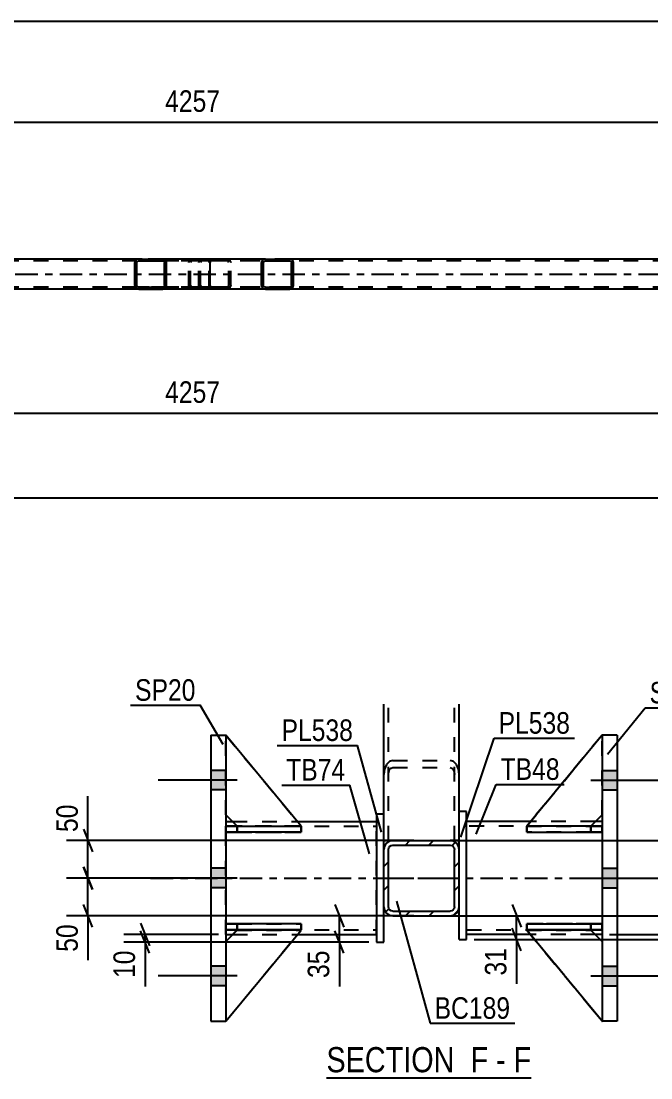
# Model space of a CAD drawing. Header units: millimetres. Extents: x 0 to 841, y 0 to 594.
# Drawn here: x 250.8 to 334.5, y 146.3 to 286.7 of the extents above; entities that cross this region are included whole.
import ezdxf

# ---------------------------------------------------------------- set-up
doc = ezdxf.new("R2010")
doc.units = ezdxf.units.MM
doc.linetypes.add('DXK_LINE_DOT2', pattern=[3.9198, 1.9599, -1.9599])
doc.linetypes.add('DXK_LINE_DOT3', pattern=[5.9187, 2.979, -0.9799, 0.9799, -0.9799])
doc.styles.add('Arial Narrow', font='ARIALN.TTF', dxfattribs={"height": 0.2})

# ---------------------------------------------------------------- blocks, each defined once
blk = doc.blocks.new('Unknown-318894806-15 - 6559')
at = {"color": 6, "linetype": 'Continuous'}
blk.add_line((291.36, 146.29), (318.57, 146.29), dxfattribs=at)
at = {"color": 0, "linetype": 'Continuous'}
for points in [[(309.46, 147.04), (309.46, 150.54), (291.36, 150.54), (291.36, 147.04)], [(312.86, 147.04), (312.86, 150.54), (310.51, 150.54), (310.51, 147.04)], [(315.18, 147.04), (315.18, 150.54), (313.91, 150.54), (313.91, 147.04)], [(318.57, 147.04), (318.57, 150.54), (316.23, 150.54), (316.23, 147.04)]]:
    blk.add_wipeout(points, dxfattribs=at)
at = {"color": 7, "linetype": 'Continuous', "style": 'Arial Narrow'}
for s, p in [('SECTION ', (291.36, 147.04)), ('F', (310.51, 147.04)), ('F', (316.23, 147.04)), ('-', (313.91, 147.04))]:
    blk.add_text(s, height=3.34, dxfattribs=at).set_placement(p)
blk = doc.blocks.new('Part-318894806-2924 - 2738')
at = {"linetype": 'Continuous'}
h = blk.add_hatch(dxfattribs=at)
h.set_pattern_fill('', scale=0.7, style=0, pattern_type=0)
h.set_pattern_definition([(45, (270.061, 254.7881), (-1.57154, 1.57154), [])])
h.paths.add_polyline_path([(270.1, 254.6), (270.06, 254.79), (269.95, 254.94), (269.79, 255.05), (269.6, 255.08), (266.41, 255.08), (266.22, 255.05), (266.06, 254.94), (265.95, 254.79), (265.91, 254.6), (265.91, 251.56), (265.95, 251.38), (266.06, 251.23), (266.22, 251.12), (266.41, 251.08), (269.6, 251.08), (269.79, 251.12), (269.95, 251.23), (270.06, 251.38), (270.1, 251.56)])
h.paths.add_polyline_path([(269.83, 251.47), (269.77, 251.39), (269.69, 251.34), (269.6, 251.32), (266.41, 251.32), (266.32, 251.34), (266.23, 251.39), (266.18, 251.47), (266.16, 251.56), (266.16, 254.6), (266.18, 254.7), (266.23, 254.77), (266.32, 254.83), (266.41, 254.84), (269.6, 254.84), (269.69, 254.83), (269.77, 254.77), (269.83, 254.7), (269.85, 254.6), (269.85, 251.56)])
at = {"color": 2, "linetype": 'Continuous'}
for p, q in [((265.95, 254.79), (265.91, 254.6)), ((265.91, 251.56), (265.91, 254.6)), ((266.16, 254.6), (266.18, 254.7)), ((266.16, 251.56), (266.16, 254.6)), ((266.18, 254.7), (266.23, 254.77)), ((266.41, 255.08), (266.22, 255.05)), ((266.23, 254.77), (266.32, 254.83)), ((266.32, 254.83), (266.41, 254.84)), ((266.41, 255.08), (269.6, 255.08)), ((266.41, 254.84), (269.6, 254.84)), ((275.65, 255.08), (269.6, 255.08)), ((269.79, 255.05), (269.6, 255.08)), ((269.6, 254.84), (269.69, 254.83)), ((269.69, 254.83), (269.77, 254.77)), ((269.77, 254.77), (269.83, 254.7)), ((269.83, 254.7), (269.85, 254.6)), ((269.85, 251.56), (269.85, 254.6)), ((270.1, 254.6), (270.06, 254.79)), ((270.1, 251.56), (270.1, 254.6)), ((275.65, 255.08), (275.76, 255.05)), ((275.76, 255.05), (275.84, 254.94)), ((275.84, 254.94), (275.9, 254.79)), ((275.9, 254.79), (275.92, 254.6)), ((275.92, 251.56), (275.92, 254.6)), ((265.91, 251.56), (265.95, 251.38)), ((266.18, 251.47), (266.16, 251.56)), ((266.23, 251.39), (266.18, 251.47)), ((266.32, 251.34), (266.23, 251.39)), ((266.41, 251.32), (266.32, 251.34)), ((266.41, 251.32), (269.6, 251.32)), ((269.69, 251.34), (269.6, 251.32)), ((269.77, 251.39), (269.69, 251.34)), ((269.83, 251.47), (269.77, 251.39)), ((269.85, 251.56), (269.83, 251.47)), ((270.06, 251.38), (270.1, 251.56)), ((275.9, 251.38), (275.84, 251.23)), ((275.92, 251.56), (275.9, 251.38)), ((266.22, 251.12), (266.41, 251.08)), ((266.41, 251.08), (269.6, 251.08)), ((269.6, 251.08), (269.79, 251.12)), ((275.65, 251.08), (269.6, 251.08)), ((275.76, 251.12), (275.65, 251.08)), ((275.84, 251.23), (275.76, 251.12))]:
    blk.add_line(p, q, dxfattribs=at)
at = {"color": 7, "linetype": 'DXK_LINE_DOT2'}
for p, q in [((269.6, 255.08), (266.41, 255.08)), ((275.65, 254.84), (266.41, 254.84)), ((273.06, 254.6), (273.1, 254.79)), ((273.06, 251.56), (273.06, 254.6)), ((273.33, 254.7), (273.31, 254.6)), ((273.31, 251.56), (273.31, 254.6)), ((273.38, 254.77), (273.33, 254.7)), ((273.37, 255.05), (273.56, 255.08)), ((273.47, 254.83), (273.38, 254.77)), ((273.56, 254.84), (273.47, 254.83)), ((274.38, 254.84), (274.38, 255.08)), ((275.71, 254.83), (275.65, 254.84)), ((275.75, 254.77), (275.71, 254.83)), ((275.78, 254.7), (275.75, 254.77)), ((275.79, 254.6), (275.78, 254.7)), ((275.79, 251.56), (275.79, 254.6)), ((275.65, 251.32), (266.41, 251.32)), ((273.1, 251.38), (273.06, 251.56)), ((273.31, 251.56), (273.33, 251.47)), ((273.33, 251.47), (273.38, 251.39)), ((273.38, 251.39), (273.41, 251.38)), ((273.41, 251.38), (273.47, 251.34)), ((273.47, 251.34), (273.56, 251.32)), ((274.38, 251.08), (274.38, 251.32)), ((275.65, 251.32), (275.71, 251.34)), ((275.71, 251.34), (275.75, 251.39)), ((275.75, 251.39), (275.78, 251.47)), ((275.78, 251.47), (275.79, 251.56)), ((269.6, 251.08), (266.41, 251.08)), ((273.56, 251.08), (273.37, 251.12))]:
    blk.add_line(p, q, dxfattribs=at)
at = {"color": 2, "linetype": 'Continuous'}
for centre, start, end in [((266.4, 254.59), 111.1941, 156.1506), ((269.61, 254.59), 23.8494, 68.8059), ((266.4, 251.58), 203.8494, 248.8059), ((269.61, 251.58), 291.1941, 336.1506)]:
    blk.add_arc(centre, 0.492, start, end, dxfattribs=at)
at = {"color": 7, "linetype": 'DXK_LINE_DOT2'}
for centre, start, end in [((273.55, 254.59), 111.194, 156.1505), ((273.55, 251.58), 203.8495, 248.806)]:
    blk.add_arc(centre, 0.492, start, end, dxfattribs=at)
blk = doc.blocks.new('Part-318894806-2923 - 2738')
at = {"linetype": 'Continuous'}
h = blk.add_hatch(dxfattribs=at)
h.set_pattern_fill('', scale=0.7, style=0, pattern_type=0)
h.set_pattern_definition([(45, (286.9442, 254.7881), (-1.57154, 1.57154), [])])
h.paths.add_polyline_path([(286.98, 254.6), (286.94, 254.79), (286.83, 254.94), (286.67, 255.05), (286.47, 255.08), (283.24, 255.08), (283.04, 255.05), (282.88, 254.94), (282.77, 254.79), (282.73, 254.6), (282.73, 251.56), (282.77, 251.38), (282.88, 251.23), (283.04, 251.12), (283.24, 251.08), (286.47, 251.08), (286.67, 251.12), (286.83, 251.23), (286.94, 251.38), (286.98, 251.56)])
h.paths.add_polyline_path([(286.71, 251.47), (286.65, 251.39), (286.57, 251.34), (286.47, 251.32), (283.24, 251.32), (283.14, 251.34), (283.06, 251.39), (283, 251.47), (282.98, 251.56), (282.98, 254.6), (283, 254.7), (283.06, 254.77), (283.14, 254.83), (283.24, 254.84), (286.47, 254.84), (286.57, 254.83), (286.65, 254.77), (286.71, 254.7), (286.73, 254.6), (286.73, 251.56)])
at = {"color": 7, "linetype": 'DXK_LINE_DOT2'}
for p, q in [((274.38, 254.6), (274.42, 254.79)), ((274.38, 251.56), (274.38, 254.6)), ((274.65, 254.7), (274.63, 254.6)), ((274.63, 251.56), (274.63, 254.6)), ((274.71, 254.77), (274.65, 254.7)), ((274.69, 255.05), (274.89, 255.08)), ((274.79, 254.83), (274.71, 254.77)), ((274.89, 254.84), (274.79, 254.83)), ((275.65, 255.08), (274.89, 255.08)), ((286.47, 254.84), (274.89, 254.84)), ((278.12, 255.08), (278.32, 255.05)), ((278.22, 254.83), (278.12, 254.84)), ((278.3, 254.77), (278.22, 254.83)), ((278.36, 254.7), (278.3, 254.77)), ((278.38, 254.6), (278.36, 254.7)), ((278.38, 251.56), (278.38, 254.6)), ((278.6, 254.79), (278.63, 254.6)), ((278.63, 251.56), (278.63, 254.6)), ((286.47, 255.08), (283.24, 255.08)), ((274.42, 251.38), (274.38, 251.56)), ((274.63, 251.56), (274.65, 251.47)), ((274.65, 251.47), (274.71, 251.39)), ((274.71, 251.39), (274.79, 251.34)), ((274.79, 251.34), (274.89, 251.32)), ((286.47, 251.32), (274.89, 251.32)), ((278.12, 251.32), (278.22, 251.34)), ((278.22, 251.34), (278.3, 251.39)), ((278.3, 251.39), (278.36, 251.47)), ((278.36, 251.47), (278.38, 251.56)), ((278.63, 251.56), (278.6, 251.38)), ((274.89, 251.08), (274.69, 251.12)), ((275.65, 251.08), (274.89, 251.08)), ((278.32, 251.12), (278.12, 251.08)), ((283.24, 251.08), (286.47, 251.08))]:
    blk.add_line(p, q, dxfattribs=at)
at = {"color": 2, "linetype": 'Continuous'}
for p, q in [((283.24, 255.08), (275.65, 255.08)), ((282.77, 254.79), (282.73, 254.6)), ((282.73, 251.56), (282.73, 254.6)), ((282.98, 254.6), (283, 254.7)), ((282.98, 251.56), (282.98, 254.6)), ((283, 254.7), (283.06, 254.77)), ((283.24, 255.08), (283.04, 255.05)), ((283.06, 254.77), (283.14, 254.83)), ((283.14, 254.83), (283.24, 254.84)), ((283.24, 255.08), (286.47, 255.08)), ((283.24, 254.84), (286.47, 254.84)), ((286.67, 255.05), (286.47, 255.08)), ((286.47, 254.84), (286.57, 254.83)), ((286.57, 254.83), (286.65, 254.77)), ((286.65, 254.77), (286.71, 254.7)), ((286.71, 254.7), (286.73, 254.6)), ((286.73, 251.56), (286.73, 254.6)), ((286.98, 254.6), (286.94, 254.79)), ((286.98, 251.56), (286.98, 254.6)), ((282.73, 251.56), (282.77, 251.38)), ((283, 251.47), (282.98, 251.56)), ((283.06, 251.39), (283, 251.47)), ((283.14, 251.34), (283.06, 251.39)), ((283.24, 251.32), (283.14, 251.34)), ((283.24, 251.32), (286.47, 251.32)), ((286.57, 251.34), (286.47, 251.32)), ((286.65, 251.39), (286.57, 251.34)), ((286.71, 251.47), (286.65, 251.39)), ((286.73, 251.56), (286.71, 251.47)), ((286.94, 251.38), (286.98, 251.56)), ((283.24, 251.08), (275.65, 251.08)), ((283.04, 251.12), (283.24, 251.08)), ((283.24, 251.08), (286.47, 251.08)), ((286.47, 251.08), (286.67, 251.12))]:
    blk.add_line(p, q, dxfattribs=at)
at = {"color": 7, "linetype": 'DXK_LINE_DOT2'}
for centre, start, end in [((274.87, 254.58), 110.7583, 155.68), ((278.14, 254.58), 24.32, 69.2417), ((274.87, 251.59), 204.32, 249.2417), ((278.14, 251.59), 290.7583, 335.68)]:
    blk.add_arc(centre, 0.496, start, end, dxfattribs=at)
at = {"color": 2, "linetype": 'Continuous'}
for centre, start, end in [((283.22, 254.58), 110.7583, 155.68), ((286.49, 254.58), 24.32, 69.2417), ((283.22, 251.59), 204.32, 249.2417), ((286.49, 251.59), 290.7583, 335.68)]:
    blk.add_arc(centre, 0.496, start, end, dxfattribs=at)
blk = doc.blocks.new('Part-318894806-2862 - 2738')
at = {"color": 7, "linetype": 'DXK_LINE_DOT2'}
for p, q in [((673.82, 254.84), (96.11, 254.84)), ((286.47, 255.08), (266.41, 255.08)), ((673.82, 251.32), (96.11, 251.32)), ((286.47, 251.08), (266.41, 251.08))]:
    blk.add_line(p, q, dxfattribs=at)
at = {"color": 2, "linetype": 'Continuous'}
for p, q in [((266.41, 255.08), (201.34, 255.08)), ((351.55, 255.08), (286.47, 255.08)), ((266.41, 251.08), (201.34, 251.08)), ((351.55, 251.08), (286.47, 251.08))]:
    blk.add_line(p, q, dxfattribs=at)
at = {"color": 7, "linetype": 'DXK_LINE_DOT3'}
blk.add_line((96.11, 253.08), (673.57, 253.08), dxfattribs=at)
blk = doc.blocks.new('Part-318894806-6729 - 6559')
at = {"color": 2, "linetype": 'Continuous'}
for p, q in [((277.99, 178.94), (277.99, 179.74)), ((277.99, 179.74), (286.74, 179.74)), ((287.99, 179.74), (287.98, 179.74)), ((287.99, 178.94), (287.99, 179.74)), ((287.99, 178.94), (277.99, 178.94)), ((277.99, 178.94), (277.99, 178.94))]:
    blk.add_line(p, q, dxfattribs=at)
at = {"color": 7, "linetype": 'DXK_LINE_DOT2'}
for p, q in [((279.49, 179.74), (277.99, 179.74)), ((279.49, 178.94), (279.49, 179.74)), ((279.49, 179.74), (287.98, 179.74)), ((277.99, 178.94), (279.49, 178.94)), ((279.49, 178.94), (287.99, 178.94))]:
    blk.add_line(p, q, dxfattribs=at)
blk = doc.blocks.new('Part-318894806-6736 - 6559')
at = {"color": 7, "linetype": 'DXK_LINE_DOT2'}
for p, q in [((279.49, 165.93), (277.99, 164.43)), ((277.99, 153.84), (287.99, 165.93)), ((277.99, 164.43), (279.49, 165.93)), ((277.99, 153.84), (287.99, 165.93)), ((287.99, 165.93), (279.49, 165.93)), ((279.49, 165.93), (279.49, 165.93)), ((279.49, 165.93), (287.99, 165.93)), ((287.99, 165.93), (287.99, 165.93)), ((277.99, 164.43), (277.99, 153.84))]:
    blk.add_line(p, q, dxfattribs=at)
blk = doc.blocks.new('Part-318894806-6580 - 6559')
at = {"linetype": 'Continuous'}
h = blk.add_hatch(dxfattribs=at)
h.set_pattern_fill('', scale=0.7, style=0, pattern_type=0)
h.set_pattern_definition([(45, (308.2483, 167.9188), (-1.57154, 1.57154), [])])
h.paths.add_polyline_path([(307.79, 167.83), (308.25, 167.92), (308.64, 168.18), (308.9, 168.57), (308.99, 169.03), (308.99, 176.63), (308.9, 177.09), (308.64, 177.48), (308.25, 177.74), (307.79, 177.83), (300.19, 177.83), (299.73, 177.74), (299.34, 177.48), (299.08, 177.09), (298.99, 176.63), (298.99, 169.03), (299.08, 168.57), (299.34, 168.18), (299.73, 167.92), (300.19, 167.83)])
h.paths.add_polyline_path([(300.19, 168.43), (299.96, 168.47), (299.76, 168.6), (299.63, 168.8), (299.59, 169.03), (299.59, 176.63), (299.63, 176.86), (299.76, 177.05), (299.96, 177.18), (300.19, 177.23), (307.79, 177.23), (308.02, 177.18), (308.21, 177.05), (308.34, 176.86), (308.39, 176.63), (308.39, 169.03), (308.34, 168.8), (308.21, 168.6), (308.02, 168.47), (307.79, 168.43)])
at = {"color": 2, "linetype": 'Continuous'}
for p, q in [((299.08, 177.09), (298.99, 176.63)), ((299.63, 176.86), (299.76, 177.05)), ((300.19, 177.83), (299.73, 177.74)), ((299.76, 177.05), (299.96, 177.18)), ((299.96, 177.18), (300.19, 177.23)), ((300.19, 177.83), (300.19, 177.83)), ((300.19, 177.83), (307.79, 177.83)), ((300.19, 177.23), (300.19, 177.23)), ((300.19, 177.23), (307.79, 177.23)), ((307.79, 177.83), (307.79, 177.83)), ((308.25, 177.74), (307.79, 177.83)), ((307.79, 177.23), (307.79, 177.23)), ((307.79, 177.23), (308.02, 177.18)), ((308.02, 177.18), (308.21, 177.05)), ((308.21, 177.05), (308.34, 176.86)), ((308.99, 176.63), (308.9, 177.09)), ((298.99, 176.63), (298.99, 176.63)), ((298.99, 169.03), (298.99, 176.63)), ((299.59, 176.63), (299.63, 176.86)), ((299.59, 176.63), (299.59, 176.63)), ((299.59, 169.03), (299.59, 176.63)), ((308.34, 176.86), (308.39, 176.63)), ((308.39, 176.63), (308.39, 176.63)), ((308.39, 169.03), (308.39, 176.63)), ((308.99, 176.63), (308.99, 176.63)), ((308.99, 169.03), (308.99, 176.63)), ((298.99, 169.03), (298.99, 169.03)), ((298.99, 169.03), (299.08, 168.57)), ((299.59, 169.03), (299.59, 169.03)), ((299.63, 168.8), (299.59, 169.03)), ((299.76, 168.6), (299.63, 168.8)), ((299.96, 168.47), (299.76, 168.6)), ((300.19, 168.43), (299.96, 168.47)), ((308.02, 168.47), (307.79, 168.43)), ((308.21, 168.6), (308.02, 168.47)), ((308.34, 168.8), (308.21, 168.6)), ((308.39, 169.03), (308.34, 168.8)), ((308.39, 169.03), (308.39, 169.03)), ((308.9, 168.57), (308.99, 169.03)), ((308.99, 169.03), (308.99, 169.03)), ((299.73, 167.92), (300.19, 167.83)), ((300.19, 168.43), (300.19, 168.43)), ((300.19, 168.43), (307.79, 168.43)), ((300.19, 167.83), (300.19, 167.83)), ((300.19, 167.83), (307.79, 167.83)), ((307.79, 168.43), (307.79, 168.43)), ((307.79, 167.83), (308.25, 167.92)), ((307.79, 167.83), (307.79, 167.83))]:
    blk.add_line(p, q, dxfattribs=at)
at = {"color": 7, "linetype": 'DXK_LINE_DOT3'}
blk.add_line((303.99, 172.83), (303.99, 172.83), dxfattribs=at)
at = {"color": 2, "linetype": 'Continuous'}
for centre, start, end in [((300.19, 176.63), 112.5, 157.5), ((307.79, 176.63), 22.5, 67.5), ((300.19, 169.03), 202.5, 247.5), ((307.79, 169.03), 292.5, 337.5)]:
    blk.add_arc(centre, 1.2, start, end, dxfattribs=at)
blk = doc.blocks.new('Part-318894806-6564 - 6559')
at = {"color": 7, "linetype": 'DXK_LINE_DOT2'}
for p, q in [((298.99, 177.83), (298.99, 195.95)), ((299.59, 177.83), (299.59, 195.95)), ((308.39, 177.83), (308.39, 195.95)), ((308.99, 177.83), (308.99, 195.95)), ((299.73, 188.31), (299.34, 187.91)), ((300.19, 188.45), (299.73, 188.31)), ((300.19, 188.45), (307.79, 188.45)), ((308.25, 188.31), (307.79, 188.45)), ((308.64, 187.91), (308.25, 188.31)), ((299.08, 187.31), (298.99, 186.59)), ((299.34, 187.91), (299.08, 187.31)), ((299.59, 186.59), (299.63, 186.95)), ((299.63, 186.95), (299.76, 187.25)), ((299.76, 187.25), (299.96, 187.45)), ((299.96, 187.45), (300.19, 187.52)), ((300.19, 187.52), (307.79, 187.52)), ((307.79, 187.52), (308.02, 187.45)), ((308.02, 187.45), (308.21, 187.25)), ((308.21, 187.25), (308.34, 186.95)), ((308.34, 186.95), (308.39, 186.59)), ((308.9, 187.31), (308.64, 187.91)), ((308.99, 186.59), (308.9, 187.31)), ((298.99, 177.83), (308.99, 177.83))]:
    blk.add_line(p, q, dxfattribs=at)
blk = doc.blocks.new('Part-318894806-6589 - 6559')
at = {"color": 2, "linetype": 'Continuous'}
for p, q in [((318.49, 180.34), (309.99, 180.34)), ((327.99, 180.34), (327.1, 180.34)), ((318.48, 165.34), (309.99, 165.34)), ((327.99, 165.34), (327.08, 165.34))]:
    blk.add_line(p, q, dxfattribs=at)
at = {"color": 7, "linetype": 'DXK_LINE_DOT2'}
for p, q in [((309.99, 165.34), (309.99, 180.34)), ((327.99, 179.74), (309.99, 179.74)), ((327.1, 180.34), (318.49, 180.34)), ((327.99, 180.34), (327.99, 165.34)), ((309.99, 165.94), (327.99, 165.94)), ((327.08, 165.34), (318.48, 165.34))]:
    blk.add_line(p, q, dxfattribs=at)
at = {"color": 7, "linetype": 'DXK_LINE_DOT3'}
blk.add_line((299.99, 172.84), (337.99, 172.84), dxfattribs=at)
blk = doc.blocks.new('Part-318894806-6565 - 6559')
at = {"color": 2, "linetype": 'Continuous'}
for p, q in [((298.99, 181.34), (298.99, 195.95)), ((308.99, 181.67), (308.99, 195.95)), ((298.99, 177.83), (300.19, 177.83)), ((308.25, 177.83), (307.79, 177.83)), ((308.99, 177.83), (308.25, 177.83))]:
    blk.add_line(p, q, dxfattribs=at)
at = {"color": 7, "linetype": 'DXK_LINE_DOT2'}
for p, q in [((299.59, 177.83), (299.59, 195.95)), ((308.39, 177.83), (308.39, 195.95)), ((298.99, 177.83), (298.99, 181.34)), ((308.99, 177.83), (308.99, 181.67)), ((298.99, 177.83), (298.99, 177.83)), ((298.99, 177.83), (308.99, 177.83)), ((299.59, 177.83), (299.63, 177.83)), ((299.63, 177.83), (299.73, 177.83)), ((300.19, 177.83), (307.79, 177.83)), ((308.25, 177.83), (307.79, 177.83)), ((308.99, 177.83), (308.99, 177.83))]:
    blk.add_line(p, q, dxfattribs=at)
blk = doc.blocks.new('Part-318894806-6594 - 6559')
at = {"color": 2, "linetype": 'Continuous'}
for p, q in [((309.99, 181.67), (308.99, 181.67)), ((308.99, 176.63), (308.99, 181.67)), ((309.99, 164.67), (309.99, 181.67)), ((308.99, 164.67), (308.99, 169.03)), ((308.99, 164.67), (309.99, 164.67))]:
    blk.add_line(p, q, dxfattribs=at)
at = {"color": 7, "linetype": 'DXK_LINE_DOT2'}
blk.add_line((308.99, 169.03), (308.99, 176.63), dxfattribs=at)
blk = doc.blocks.new('Part-318894806-6734 - 6559')
at = {"color": 7, "linetype": 'DXK_LINE_DOT2'}
for p, q in [((277.99, 181.23), (277.99, 191.84)), ((277.99, 191.84), (287.99, 179.73)), ((277.99, 191.84), (287.99, 179.73)), ((279.49, 179.73), (277.99, 181.23)), ((279.49, 179.73), (277.99, 181.23)), ((287.99, 179.73), (279.49, 179.73)), ((279.49, 179.73), (279.49, 179.73)), ((279.49, 179.73), (287.99, 179.73)), ((287.99, 179.73), (287.99, 179.73))]:
    blk.add_line(p, q, dxfattribs=at)
blk = doc.blocks.new('Part-318894806-6599 - 6559')
at = {"color": 2, "linetype": 'Continuous'}
for p, q in [((298.99, 181.34), (297.99, 181.34)), ((297.99, 181.34), (297.99, 164.34)), ((298.99, 176.63), (298.99, 181.34)), ((298.99, 164.34), (298.99, 169.03)), ((297.99, 164.34), (298.99, 164.34))]:
    blk.add_line(p, q, dxfattribs=at)
at = {"color": 7, "linetype": 'DXK_LINE_DOT2'}
blk.add_line((298.99, 169.03), (298.99, 176.63), dxfattribs=at)
blk = doc.blocks.new('Part-318894806-6604 - 6559')
at = {"color": 2, "linetype": 'Continuous'}
for p, q in [((277.99, 180.34), (278.88, 180.34)), ((287.49, 180.34), (297.99, 180.34)), ((277.99, 165.34), (278.9, 165.34)), ((287.5, 165.34), (297.99, 165.34))]:
    blk.add_line(p, q, dxfattribs=at)
at = {"color": 7, "linetype": 'DXK_LINE_DOT2'}
for p, q in [((277.99, 165.34), (277.99, 180.34)), ((277.99, 179.74), (297.99, 179.74)), ((278.88, 180.34), (287.49, 180.34)), ((297.99, 165.34), (297.99, 180.34)), ((277.99, 165.94), (297.99, 165.94)), ((278.9, 165.34), (287.5, 165.34))]:
    blk.add_line(p, q, dxfattribs=at)
at = {"color": 7, "linetype": 'DXK_LINE_DOT3'}
blk.add_line((267.99, 172.84), (307.99, 172.84), dxfattribs=at)
blk = doc.blocks.new('Part-318894806-6605 - 6559')
at = {"color": 7, "linetype": 'DXK_LINE_DOT2'}
for p, q in [((317.99, 165.93), (326.49, 165.93)), ((327.99, 153.84), (317.99, 165.93)), ((317.99, 165.93), (317.99, 165.93)), ((326.49, 165.93), (317.99, 165.93)), ((317.99, 165.93), (327.99, 153.84)), ((326.49, 165.93), (327.99, 164.43)), ((326.49, 165.93), (326.49, 165.93)), ((327.99, 164.43), (326.49, 165.93)), ((327.99, 164.43), (327.99, 153.84))]:
    blk.add_line(p, q, dxfattribs=at)
blk = doc.blocks.new('Part-318894806-6723 - 6559')
at = {"color": 2, "linetype": 'Continuous'}
for p, q in [((275.99, 191.84), (277.99, 191.84)), ((275.99, 191.84), (275.99, 153.84)), ((277.99, 191.84), (277.99, 153.84)), ((275.99, 153.84), (277.99, 153.84))]:
    blk.add_line(p, q, dxfattribs=at)
blk = doc.blocks.new('Part-318894806-6606 - 6559')
at = {"color": 2, "linetype": 'Continuous'}
for p, q in [((317.99, 165.93), (317.99, 165.93)), ((326.49, 165.93), (317.99, 165.93)), ((327.99, 153.84), (317.99, 165.93)), ((326.49, 165.93), (326.49, 165.93)), ((326.49, 165.93), (327.99, 164.43))]:
    blk.add_line(p, q, dxfattribs=at)
at = {"color": 7, "linetype": 'DXK_LINE_DOT2'}
for p, q in [((317.99, 165.93), (326.49, 165.93)), ((327.99, 153.84), (317.99, 165.93)), ((326.49, 165.93), (327.99, 164.43)), ((327.99, 164.43), (327.99, 153.84))]:
    blk.add_line(p, q, dxfattribs=at)
blk = doc.blocks.new('Part-318894806-6730 - 6559')
at = {"color": 2, "linetype": 'Continuous'}
for p, q in [((277.99, 165.94), (277.99, 166.74)), ((287.99, 166.74), (277.99, 166.74)), ((287.99, 165.94), (277.99, 165.94)), ((277.99, 165.94), (277.99, 165.94)), ((287.99, 165.94), (287.99, 166.74))]:
    blk.add_line(p, q, dxfattribs=at)
at = {"color": 7, "linetype": 'DXK_LINE_DOT2'}
for p, q in [((279.49, 166.74), (277.99, 166.74)), ((277.99, 165.94), (279.49, 165.94)), ((279.49, 165.94), (279.49, 166.74)), ((287.99, 166.74), (279.49, 166.74)), ((279.49, 165.94), (287.99, 165.94))]:
    blk.add_line(p, q, dxfattribs=at)
blk = doc.blocks.new('Part-318894806-6607 - 6559')
at = {"color": 7, "linetype": 'DXK_LINE_DOT2'}
for p, q in [((327.99, 191.84), (317.99, 179.73)), ((317.99, 179.73), (327.99, 191.84)), ((327.99, 181.23), (327.99, 191.84)), ((326.49, 179.73), (327.99, 181.23)), ((326.49, 179.73), (327.99, 181.23)), ((317.99, 179.73), (326.49, 179.73)), ((317.99, 179.73), (317.99, 179.73)), ((326.49, 179.73), (317.99, 179.73)), ((326.49, 179.73), (326.49, 179.73))]:
    blk.add_line(p, q, dxfattribs=at)
blk = doc.blocks.new('Part-318894806-6608 - 6559')
at = {"color": 2, "linetype": 'Continuous'}
for p, q in [((327.99, 191.84), (317.99, 179.73)), ((327.99, 191.84), (327.99, 191.84)), ((327.99, 191.84), (327.99, 191.84)), ((326.5, 179.74), (327.99, 181.23)), ((319.24, 179.73), (317.99, 179.73)), ((317.99, 179.73), (317.99, 179.73))]:
    blk.add_line(p, q, dxfattribs=at)
at = {"color": 7, "linetype": 'DXK_LINE_DOT2'}
for p, q in [((327.99, 191.84), (317.99, 179.73)), ((327.99, 181.23), (327.99, 191.84)), ((326.49, 179.73), (327.99, 181.23)), ((326.49, 179.73), (317.99, 179.73)), ((326.49, 179.73), (319.24, 179.73)), ((326.49, 179.73), (326.5, 179.74)), ((326.49, 179.73), (326.49, 179.73))]:
    blk.add_line(p, q, dxfattribs=at)
blk = doc.blocks.new('Part-318894806-6609 - 6559')
at = {"color": 7, "linetype": 'DXK_LINE_DOT2'}
for p, q in [((317.99, 165.94), (317.99, 166.74)), ((317.99, 166.74), (326.49, 166.74)), ((327.99, 166.74), (317.99, 166.74)), ((326.49, 165.94), (317.99, 165.94)), ((317.99, 165.94), (327.99, 165.94)), ((326.49, 165.94), (326.49, 166.74)), ((326.49, 166.74), (327.99, 166.74)), ((327.99, 165.94), (326.49, 165.94)), ((327.99, 165.94), (327.99, 166.74)), ((327.99, 165.94), (327.99, 166.74)), ((327.99, 166.74), (327.99, 166.74)), ((327.99, 165.94), (327.99, 165.94))]:
    blk.add_line(p, q, dxfattribs=at)
blk = doc.blocks.new('Part-318894806-6610 - 6559')
at = {"color": 7, "linetype": 'DXK_LINE_DOT2'}
for p, q in [((317.99, 178.94), (317.99, 179.74)), ((317.99, 179.74), (326.49, 179.74)), ((327.99, 179.74), (317.99, 179.74)), ((326.49, 178.94), (326.49, 179.74)), ((326.49, 179.74), (327.99, 179.74)), ((327.99, 178.94), (327.99, 179.74)), ((327.99, 178.94), (327.99, 179.74)), ((327.99, 179.74), (327.99, 179.74)), ((326.49, 178.94), (317.99, 178.94)), ((317.99, 178.94), (327.99, 178.94)), ((327.99, 178.94), (326.49, 178.94)), ((327.99, 178.94), (327.99, 178.94))]:
    blk.add_line(p, q, dxfattribs=at)
blk = doc.blocks.new('Part-318894806-6611 - 6559')
at = {"color": 2, "linetype": 'Continuous'}
for p, q in [((317.99, 166.74), (327.99, 166.74)), ((317.99, 166.74), (317.99, 165.94)), ((327.99, 165.94), (317.99, 165.94)), ((327.99, 166.74), (327.99, 166.74)), ((327.99, 165.94), (327.99, 166.74))]:
    blk.add_line(p, q, dxfattribs=at)
at = {"color": 7, "linetype": 'DXK_LINE_DOT2'}
for p, q in [((326.49, 166.74), (317.99, 166.74)), ((317.99, 165.94), (326.49, 165.94)), ((327.99, 166.74), (326.49, 166.74)), ((326.49, 166.74), (326.49, 165.94)), ((326.49, 165.94), (327.99, 165.94)), ((327.99, 166.74), (327.99, 166.74))]:
    blk.add_line(p, q, dxfattribs=at)
blk = doc.blocks.new('Bolt-318894806-6635 - 6559')
at = {"linetype": 'Continuous'}
for points in [[(329.99, 184.54), (329.99, 187.14), (327.99, 187.14), (327.99, 184.54)], [(329.99, 184.54), (329.99, 187.14), (327.99, 187.14), (327.99, 184.54)], [(329.99, 184.54), (329.99, 187.14), (327.99, 187.14), (327.99, 184.54)], [(329.99, 171.54), (329.99, 174.14), (327.99, 174.14), (327.99, 171.54)], [(329.99, 171.54), (329.99, 174.14), (327.99, 174.14), (327.99, 171.54)], [(329.99, 158.54), (329.99, 161.14), (327.99, 161.14), (327.99, 158.54)], [(329.99, 158.54), (329.99, 161.14), (327.99, 161.14), (327.99, 158.54)], [(329.99, 158.54), (329.99, 161.14), (327.99, 161.14), (327.99, 158.54)]]:
    blk.add_hatch(color=1, dxfattribs=at).paths.add_polyline_path(points)
at = {"color": 1, "linetype": 'Continuous'}
for p, q in [((327.99, 187.14), (329.99, 187.14)), ((327.99, 187.14), (329.99, 187.14)), ((327.99, 187.14), (329.99, 187.14)), ((326.49, 185.84), (336.99, 185.84)), ((326.49, 185.84), (336.99, 185.84)), ((326.49, 185.84), (336.99, 185.84)), ((327.99, 184.54), (329.99, 184.54)), ((327.99, 184.54), (329.99, 184.54)), ((327.99, 184.54), (329.99, 184.54)), ((327.99, 174.14), (329.99, 174.14)), ((327.99, 174.14), (329.99, 174.14)), ((326.49, 172.84), (336.99, 172.84)), ((326.49, 172.84), (336.99, 172.84)), ((327.99, 171.54), (329.99, 171.54)), ((327.99, 171.54), (329.99, 171.54)), ((327.99, 161.14), (329.99, 161.14)), ((327.99, 161.14), (329.99, 161.14)), ((327.99, 161.14), (329.99, 161.14)), ((326.49, 159.84), (336.99, 159.84)), ((326.49, 159.84), (336.99, 159.84)), ((326.49, 159.84), (336.99, 159.84)), ((327.99, 158.54), (329.99, 158.54)), ((327.99, 158.54), (329.99, 158.54)), ((327.99, 158.54), (329.99, 158.54))]:
    blk.add_line(p, q, dxfattribs=at)
blk = doc.blocks.new('Bolt-318894806-6636 - 6559')
at = {"linetype": 'Continuous'}
for points in [[(277.99, 184.54), (277.99, 187.14), (275.99, 187.14), (275.99, 184.54)], [(277.99, 184.54), (277.99, 187.14), (275.99, 187.14), (275.99, 184.54)], [(277.99, 184.54), (277.99, 187.14), (275.99, 187.14), (275.99, 184.54)], [(277.99, 171.54), (277.99, 174.14), (275.99, 174.14), (275.99, 171.54)], [(277.99, 171.54), (277.99, 174.14), (275.99, 174.14), (275.99, 171.54)], [(277.99, 158.54), (277.99, 161.14), (275.99, 161.14), (275.99, 158.54)], [(277.99, 158.54), (277.99, 161.14), (275.99, 161.14), (275.99, 158.54)], [(277.99, 158.54), (277.99, 161.14), (275.99, 161.14), (275.99, 158.54)]]:
    blk.add_hatch(color=1, dxfattribs=at).paths.add_polyline_path(points)
at = {"color": 1, "linetype": 'Continuous'}
for p, q in [((277.99, 187.14), (275.99, 187.14)), ((277.99, 187.14), (275.99, 187.14)), ((277.99, 187.14), (275.99, 187.14)), ((279.49, 185.84), (268.99, 185.84)), ((279.49, 185.84), (268.99, 185.84)), ((279.49, 185.84), (268.99, 185.84)), ((277.99, 184.54), (275.99, 184.54)), ((277.99, 184.54), (275.99, 184.54)), ((277.99, 184.54), (275.99, 184.54)), ((277.99, 174.14), (275.99, 174.14)), ((277.99, 174.14), (275.99, 174.14)), ((279.49, 172.84), (268.99, 172.84)), ((279.49, 172.84), (268.99, 172.84)), ((277.99, 171.54), (275.99, 171.54)), ((277.99, 171.54), (275.99, 171.54)), ((277.99, 161.14), (275.99, 161.14)), ((277.99, 161.14), (275.99, 161.14)), ((277.99, 161.14), (275.99, 161.14)), ((279.49, 159.84), (268.99, 159.84)), ((279.49, 159.84), (268.99, 159.84)), ((279.49, 159.84), (268.99, 159.84)), ((277.99, 158.54), (275.99, 158.54)), ((277.99, 158.54), (275.99, 158.54)), ((277.99, 158.54), (275.99, 158.54))]:
    blk.add_line(p, q, dxfattribs=at)
blk = doc.blocks.new('Part-318894806-6728 - 6559')
at = {"color": 2, "linetype": 'Continuous'}
for p, q in [((329.99, 191.84), (327.99, 191.84)), ((327.99, 191.84), (327.99, 153.84)), ((329.99, 191.84), (329.99, 153.84)), ((329.99, 153.84), (327.99, 153.84))]:
    blk.add_line(p, q, dxfattribs=at)
blk = doc.blocks.new('Part-318894806-6731 - 6559')
at = {"color": 7, "linetype": 'DXK_LINE_DOT2'}
for p, q in [((277.99, 179.74), (279.49, 179.74)), ((287.75, 179.74), (277.99, 179.74)), ((277.99, 179.74), (277.99, 179.74)), ((277.99, 179.74), (277.99, 178.94)), ((277.99, 179.74), (277.99, 178.94)), ((279.49, 179.74), (287.99, 179.74)), ((279.49, 179.74), (279.49, 178.94)), ((287.99, 179.74), (287.99, 178.94)), ((279.49, 178.94), (277.99, 178.94)), ((277.99, 178.94), (287.99, 178.94)), ((277.99, 178.94), (277.99, 178.94)), ((287.99, 178.94), (279.49, 178.94))]:
    blk.add_line(p, q, dxfattribs=at)
blk = doc.blocks.new('Part-318894806-6732 - 6559')
at = {"color": 7, "linetype": 'DXK_LINE_DOT2'}
for p, q in [((277.99, 166.74), (279.49, 166.74)), ((287.99, 166.74), (277.99, 166.74)), ((277.99, 166.74), (277.99, 166.74)), ((277.99, 166.74), (277.99, 165.94)), ((277.99, 166.74), (277.99, 165.94)), ((279.49, 165.94), (277.99, 165.94)), ((277.99, 165.94), (287.99, 165.94)), ((277.99, 165.94), (277.99, 165.94)), ((279.49, 166.74), (287.99, 166.74)), ((279.49, 166.74), (279.49, 165.94)), ((287.99, 165.94), (279.49, 165.94)), ((287.99, 166.74), (287.99, 165.94))]:
    blk.add_line(p, q, dxfattribs=at)
blk = doc.blocks.new('Part-318894806-6733 - 6559')
at = {"color": 2, "linetype": 'Continuous'}
for p, q in [((277.99, 191.84), (277.99, 191.84)), ((277.99, 191.84), (277.99, 191.84)), ((287.99, 179.73), (277.99, 191.84)), ((279.48, 179.74), (277.99, 181.23)), ((286.74, 179.73), (287.99, 179.73)), ((287.99, 179.73), (287.99, 179.73))]:
    blk.add_line(p, q, dxfattribs=at)
at = {"color": 7, "linetype": 'DXK_LINE_DOT2'}
for p, q in [((277.99, 181.23), (277.99, 191.84)), ((277.99, 191.84), (287.99, 179.73)), ((279.49, 179.73), (277.99, 181.23)), ((279.49, 179.73), (279.48, 179.74)), ((287.99, 179.73), (279.49, 179.73)), ((279.49, 179.73), (279.49, 179.73)), ((279.49, 179.73), (286.74, 179.73))]:
    blk.add_line(p, q, dxfattribs=at)
blk = doc.blocks.new('Part-318894806-6735 - 6559')
at = {"color": 2, "linetype": 'Continuous'}
for p, q in [((279.49, 165.93), (277.99, 164.43)), ((277.99, 153.84), (287.99, 165.93)), ((287.99, 165.93), (279.49, 165.93)), ((279.49, 165.93), (279.49, 165.93)), ((287.99, 165.93), (287.99, 165.93))]:
    blk.add_line(p, q, dxfattribs=at)
at = {"color": 7, "linetype": 'DXK_LINE_DOT2'}
for p, q in [((277.99, 164.43), (279.49, 165.93)), ((277.99, 153.84), (287.99, 165.93)), ((279.49, 165.93), (287.99, 165.93)), ((277.99, 164.43), (277.99, 153.84))]:
    blk.add_line(p, q, dxfattribs=at)
blk = doc.blocks.new('Part-318894806-6737 - 6559')
at = {"color": 2, "linetype": 'Continuous'}
for p, q in [((318, 179.74), (317.99, 179.74)), ((317.99, 179.74), (317.99, 178.94)), ((327.99, 179.74), (319.24, 179.74)), ((327.99, 179.74), (327.99, 179.74)), ((327.99, 179.74), (327.99, 178.94)), ((317.99, 178.94), (327.99, 178.94))]:
    blk.add_line(p, q, dxfattribs=at)
at = {"color": 7, "linetype": 'DXK_LINE_DOT2'}
for p, q in [((319.24, 179.74), (318, 179.74)), ((326.49, 179.74), (318, 179.74)), ((326.49, 179.74), (327.99, 179.74)), ((326.49, 179.74), (326.49, 178.94)), ((327.99, 179.74), (327.99, 179.74)), ((317.99, 178.94), (326.49, 178.94)), ((326.49, 178.94), (327.99, 178.94))]:
    blk.add_line(p, q, dxfattribs=at)
blk = doc.blocks.new('StraightDimension-318894806-3030 - 2738')
at = {"color": 7, "linetype": 'Continuous'}
blk.add_line((86.85, 223.37), (675.24, 223.37), dxfattribs=at)
blk = doc.blocks.new('StraightDimension-318894806-7267 - 2738')
at = {"color": 7, "linetype": 'Continuous'}
blk.add_line((87.49, 286.68), (674.61, 286.68), dxfattribs=at)
blk = doc.blocks.new('StraightDimension-318894806-11255 - 2738')
at = {"color": 7, "linetype": 'Continuous'}
blk.add_line((188.44, 234.62), (358.71, 234.62), dxfattribs=at)
at = {"color": 0}
blk.add_wipeout([(277.83, 235.37), (277.83, 239.57), (269.32, 239.57), (269.32, 235.37)], dxfattribs=at)
at = {"color": 3, "style": 'Arial Narrow'}
blk.add_text('4257', height=2.863, dxfattribs=at).set_placement((269.92, 235.97))
blk = doc.blocks.new('StraightDimension-318894806-11337 - 2738')
at = {"color": 7, "linetype": 'Continuous'}
blk.add_line((188.44, 273.28), (358.71, 273.28), dxfattribs=at)
at = {"color": 0}
blk.add_wipeout([(277.83, 274.03), (277.83, 278.23), (269.32, 278.23), (269.32, 274.03)], dxfattribs=at)
at = {"color": 3, "style": 'Arial Narrow'}
blk.add_text('4257', height=2.863, dxfattribs=at).set_placement((269.92, 274.63))
blk = doc.blocks.new('StraightDimension-318894806-6800 - 6559')
at = {"color": 7, "linetype": 'Continuous'}
for p, q in [((259.06, 174.33), (260.26, 171.33)), ((270.03, 172.83), (256.81, 172.83)), ((259.66, 167.82), (259.66, 172.83)), ((260.26, 166.32), (259.06, 169.32)), ((302.99, 167.82), (256.81, 167.82)), ((259.66, 167.82), (259.66, 161.92)), ((259.66, 167.82), (259.66, 161.92))]:
    blk.add_line(p, q, dxfattribs=at)
at = {"color": 0}
blk.add_wipeout([(258.91, 167.3), (254.71, 167.3), (254.71, 162.44), (258.91, 162.44)], dxfattribs=at)
at = {"color": 3, "style": 'Arial Narrow'}
blk.add_text('50', height=2.863, rotation=90.0002, dxfattribs=at).set_placement((258.31, 163.04))
blk = doc.blocks.new('StraightDimension-318894806-6791 - 6559')
at = {"color": 7, "linetype": 'Continuous'}
for p, q in [((351.62, 174.33), (352.82, 171.33)), ((338.47, 172.83), (354.62, 172.83)), ((352.22, 167.82), (352.22, 172.83)), ((352.82, 166.32), (351.62, 169.32)), ((304.99, 167.82), (354.62, 167.82)), ((352.22, 167.82), (352.22, 161.92)), ((352.22, 167.82), (352.22, 161.92))]:
    blk.add_line(p, q, dxfattribs=at)
at = {"color": 0}
blk.add_wipeout([(351.47, 167.3), (347.27, 167.3), (347.27, 162.44), (351.47, 162.44)], dxfattribs=at)
at = {"color": 3, "style": 'Arial Narrow'}
blk.add_text('50', height=2.863, rotation=90.0002, dxfattribs=at).set_placement((350.87, 163.04))
blk = doc.blocks.new('StraightDimension-318894806-6750 - 6559')
at = {"color": 7, "linetype": 'Continuous'}
for p, q in [((343.08, 166.84), (344.28, 163.84)), ((344.28, 163.17), (343.08, 166.17)), ((310.99, 164.67), (346.08, 164.67)), ((328.99, 165.34), (346.08, 165.34)), ((343.68, 164.67), (343.68, 165.34)), ((343.68, 164.67), (343.68, 160.6)), ((343.68, 164.67), (343.68, 160.6))]:
    blk.add_line(p, q, dxfattribs=at)
at = {"color": 0}
blk.add_wipeout([(342.93, 164.15), (338.73, 164.15), (338.73, 161.12), (342.93, 161.12)], dxfattribs=at)
at = {"color": 3, "style": 'Arial Narrow'}
blk.add_text('7', height=2.86, rotation=90.0002, dxfattribs=at).set_placement((342.33, 161.72))
blk = doc.blocks.new('StraightDimension-318894806-6783 - 6559')
at = {"color": 7, "linetype": 'Continuous'}
for p, q in [((352.22, 177.82), (352.22, 183.73)), ((352.22, 177.82), (352.22, 183.73)), ((351.62, 179.32), (352.82, 176.32)), ((304.99, 177.82), (354.62, 177.82)), ((352.22, 172.83), (352.22, 177.82)), ((352.82, 171.33), (351.62, 174.33)), ((338.47, 172.83), (354.62, 172.83))]:
    blk.add_line(p, q, dxfattribs=at)
at = {"color": 0}
blk.add_wipeout([(351.47, 183.21), (347.27, 183.21), (347.27, 178.35), (351.47, 178.35)], dxfattribs=at)
at = {"color": 3, "style": 'Arial Narrow'}
blk.add_text('50', height=2.863, rotation=90.0002, dxfattribs=at).set_placement((350.87, 178.95))
blk = doc.blocks.new('StraightDimension-318894806-6739 - 6559')
at = {"color": 7, "linetype": 'Continuous'}
for p, q in [((266.66, 166.84), (267.86, 163.84)), ((267.86, 162.84), (266.66, 165.84)), ((276.99, 165.34), (264.41, 165.34)), ((296.99, 164.34), (264.41, 164.34)), ((267.26, 164.34), (267.26, 165.34)), ((267.26, 164.34), (267.26, 158.43)), ((267.26, 164.34), (267.26, 158.43))]:
    blk.add_line(p, q, dxfattribs=at)
at = {"color": 0}
blk.add_wipeout([(266.51, 163.81), (262.31, 163.81), (262.31, 158.96), (266.51, 158.96)], dxfattribs=at)
at = {"color": 3, "style": 'Arial Narrow'}
blk.add_text('10', height=2.863, rotation=90.0002, dxfattribs=at).set_placement((265.91, 159.56))
blk = doc.blocks.new('StraightDimension-318894806-6761 - 6559')
at = {"color": 7, "linetype": 'Continuous'}
for p, q in [((316.03, 169.32), (317.23, 166.32)), ((304.99, 167.82), (319.03, 167.82)), ((316.63, 164.67), (316.63, 167.82)), ((317.23, 163.17), (316.03, 166.17)), ((310.99, 164.67), (319.03, 164.67)), ((316.63, 164.67), (316.63, 158.77)), ((316.63, 164.67), (316.63, 158.77))]:
    blk.add_line(p, q, dxfattribs=at)
at = {"color": 0}
blk.add_wipeout([(315.88, 164.15), (311.68, 164.15), (311.68, 159.29), (315.88, 159.29)], dxfattribs=at)
at = {"color": 3, "style": 'Arial Narrow'}
blk.add_text('31', height=2.863, rotation=90.0002, dxfattribs=at).set_placement((315.28, 159.89))
blk = doc.blocks.new('StraightDimension-318894806-6772 - 6559')
at = {"color": 7, "linetype": 'Continuous'}
for p, q in [((292.48, 169.32), (293.68, 166.32)), ((302.99, 167.82), (290.23, 167.82)), ((293.08, 164.34), (293.08, 167.82)), ((293.68, 162.84), (292.48, 165.84)), ((296.99, 164.34), (290.23, 164.34)), ((293.08, 164.34), (293.08, 158.43)), ((293.08, 164.34), (293.08, 158.43))]:
    blk.add_line(p, q, dxfattribs=at)
at = {"color": 0}
blk.add_wipeout([(292.33, 163.81), (288.13, 163.81), (288.13, 158.96), (292.33, 158.96)], dxfattribs=at)
at = {"color": 3, "style": 'Arial Narrow'}
blk.add_text('35', height=2.863, rotation=90.0002, dxfattribs=at).set_placement((291.73, 159.56))
blk = doc.blocks.new('StraightDimension-318894806-6808 - 6559')
at = {"color": 7, "linetype": 'Continuous'}
for p, q in [((259.66, 177.82), (259.66, 183.73)), ((259.66, 177.82), (259.66, 183.73)), ((259.06, 179.32), (260.26, 176.32)), ((302.99, 177.82), (256.81, 177.82)), ((259.66, 172.83), (259.66, 177.82)), ((260.26, 171.33), (259.06, 174.33)), ((270.03, 172.83), (256.81, 172.83))]:
    blk.add_line(p, q, dxfattribs=at)
at = {"color": 0}
blk.add_wipeout([(258.91, 183.21), (254.71, 183.21), (254.71, 178.35), (258.91, 178.35)], dxfattribs=at)
at = {"color": 3, "style": 'Arial Narrow'}
blk.add_text('50', height=2.863, rotation=90.0002, dxfattribs=at).set_placement((258.31, 178.95))
blk = doc.blocks.new('Mark-318894806-6576 - 6559')
at = {"color": 0}
blk.add_wipeout([(315.79, 154.14), (315.79, 157.14), (305.74, 157.14), (305.74, 154.14)], dxfattribs=at)
blk.add_wipeout([(315.79, 154.14), (315.79, 157.14), (305.74, 157.14), (305.74, 154.14)], dxfattribs=at)
at = {"color": 30, "linetype": 'Continuous'}
for p, q in [((300.66, 169.77), (305.14, 153.54)), ((305.14, 153.54), (316.39, 153.54))]:
    blk.add_line(p, q, dxfattribs=at)
at = {"color": 3, "style": 'Arial Narrow'}
blk.add_text('BC189', height=2.863, dxfattribs=at).set_placement((305.74, 154.14))
blk = doc.blocks.new('Mark-318894806-6585 - 6559')
at = {"color": 0}
blk.add_wipeout([(322.36, 185.88), (322.36, 188.88), (314.51, 188.88), (314.51, 185.88)], dxfattribs=at)
blk.add_wipeout([(322.36, 185.88), (322.36, 188.88), (314.51, 188.88), (314.51, 185.88)], dxfattribs=at)
at = {"color": 30, "linetype": 'Continuous'}
for p, q in [((311.26, 178.65), (313.91, 185.28)), ((313.91, 185.28), (322.96, 185.28))]:
    blk.add_line(p, q, dxfattribs=at)
at = {"color": 3, "style": 'Arial Narrow'}
blk.add_text('TB48', height=2.863, dxfattribs=at).set_placement((314.51, 185.88))
blk = doc.blocks.new('Mark-318894806-6590 - 6559')
at = {"color": 0}
blk.add_wipeout([(323.74, 192.02), (323.74, 195.02), (314.24, 195.02), (314.24, 192.02)], dxfattribs=at)
blk.add_wipeout([(323.74, 192.02), (323.74, 195.02), (314.24, 195.02), (314.24, 192.02)], dxfattribs=at)
at = {"color": 30, "linetype": 'Continuous'}
for p, q in [((309.22, 178.25), (313.64, 191.42)), ((313.64, 191.42), (324.34, 191.42))]:
    blk.add_line(p, q, dxfattribs=at)
at = {"color": 3, "style": 'Arial Narrow'}
blk.add_text('PL538', height=2.863, dxfattribs=at).set_placement((314.24, 192.02))
blk = doc.blocks.new('Mark-318894806-6595 - 6559')
at = {"color": 0}
blk.add_wipeout([(294.89, 191.05), (294.89, 194.05), (285.39, 194.05), (285.39, 191.05)], dxfattribs=at)
blk.add_wipeout([(294.89, 191.05), (294.89, 194.05), (285.39, 194.05), (285.39, 191.05)], dxfattribs=at)
at = {"color": 30, "linetype": 'Continuous'}
for p in [(284.79, 190.45), (298.68, 178.92)]:
    blk.add_line(p, (295.49, 190.45), dxfattribs=at)
at = {"color": 3, "style": 'Arial Narrow'}
blk.add_text('PL538', height=2.863, dxfattribs=at).set_placement((285.39, 191.05))
blk = doc.blocks.new('Mark-318894806-6600 - 6559')
at = {"color": 0}
blk.add_wipeout([(293.86, 185.79), (293.86, 188.79), (286.01, 188.79), (286.01, 185.79)], dxfattribs=at)
blk.add_wipeout([(293.86, 185.79), (293.86, 188.79), (286.01, 188.79), (286.01, 185.79)], dxfattribs=at)
at = {"color": 30, "linetype": 'Continuous'}
for p in [(285.41, 185.19), (297.06, 176.07)]:
    blk.add_line(p, (294.46, 185.19), dxfattribs=at)
at = {"color": 3, "style": 'Arial Narrow'}
blk.add_text('TB74', height=2.863, dxfattribs=at).set_placement((286.01, 185.79))
blk = doc.blocks.new('Mark-318894806-6719 - 6559')
at = {"color": 0}
blk.add_wipeout([(273.96, 196.39), (273.96, 199.39), (265.92, 199.39), (265.92, 196.39)], dxfattribs=at)
blk.add_wipeout([(273.96, 196.39), (273.96, 199.39), (265.92, 199.39), (265.92, 196.39)], dxfattribs=at)
at = {"color": 30, "linetype": 'Continuous'}
for p in [(265.32, 195.79), (277.61, 190.59)]:
    blk.add_line(p, (274.56, 195.79), dxfattribs=at)
at = {"color": 3, "style": 'Arial Narrow'}
blk.add_text('SP20', height=2.863, dxfattribs=at).set_placement((265.92, 196.39))
blk = doc.blocks.new('Mark-318894806-6724 - 6559')
at = {"color": 0}
blk.add_wipeout([(342.35, 196.04), (342.35, 199.04), (334.31, 199.04), (334.31, 196.04)], dxfattribs=at)
blk.add_wipeout([(342.35, 196.04), (342.35, 199.04), (334.31, 199.04), (334.31, 196.04)], dxfattribs=at)
at = {"color": 30, "linetype": 'Continuous'}
for p, q in [((328.72, 189.31), (333.71, 195.44)), ((333.71, 195.44), (342.95, 195.44))]:
    blk.add_line(p, q, dxfattribs=at)
at = {"color": 3, "style": 'Arial Narrow'}
blk.add_text('SP20', height=2.863, dxfattribs=at).set_placement((334.31, 196.04))

msp = doc.modelspace()

# ---------------------------------------------------------------- block references
for name in ['StraightDimension-318894806-7267 - 2738', 'Part-318894806-2862 - 2738', 'Part-318894806-2924 - 2738', 'Part-318894806-2923 - 2738', 'StraightDimension-318894806-3030 - 2738', 'Part-318894806-6564 - 6559', 'Part-318894806-6565 - 6559', 'Part-318894806-6723 - 6559', 'Part-318894806-6734 - 6559', 'Part-318894806-6733 - 6559', 'Part-318894806-6607 - 6559', 'Part-318894806-6608 - 6559', 'Part-318894806-6728 - 6559', 'Bolt-318894806-6636 - 6559', 'Bolt-318894806-6635 - 6559', 'Part-318894806-6599 - 6559', 'Part-318894806-6594 - 6559', 'Part-318894806-6604 - 6559', 'Part-318894806-6729 - 6559', 'Part-318894806-6731 - 6559', 'Part-318894806-6589 - 6559', 'Part-318894806-6610 - 6559', 'Part-318894806-6737 - 6559', 'Part-318894806-6580 - 6559', 'Part-318894806-6730 - 6559', 'Part-318894806-6732 - 6559', 'Part-318894806-6736 - 6559', 'Part-318894806-6735 - 6559', 'Part-318894806-6609 - 6559', 'Part-318894806-6611 - 6559', 'Part-318894806-6605 - 6559', 'Part-318894806-6606 - 6559', 'Unknown-318894806-15 - 6559']:
    msp.add_blockref(name, (0, 0))

# ---------------------------------------------------------------- next in the draw order: block references
for name in ['StraightDimension-318894806-11337 - 2738', 'StraightDimension-318894806-11255 - 2738', 'Mark-318894806-6719 - 6559', 'Mark-318894806-6724 - 6559', 'StraightDimension-318894806-6800 - 6559', 'StraightDimension-318894806-6791 - 6559']:
    msp.add_blockref(name, (0, 0))

# ---------------------------------------------------------------- next in the draw order: block references
for name in ['StraightDimension-318894806-6808 - 6559', 'StraightDimension-318894806-6783 - 6559', 'StraightDimension-318894806-6739 - 6559', 'StraightDimension-318894806-6750 - 6559']:
    msp.add_blockref(name, (0, 0))

# ---------------------------------------------------------------- next in the draw order: block references
for name in ['Mark-318894806-6595 - 6559', 'Mark-318894806-6585 - 6559', 'StraightDimension-318894806-6772 - 6559', 'StraightDimension-318894806-6761 - 6559']:
    msp.add_blockref(name, (0, 0))

# ---------------------------------------------------------------- next in the draw order: block references
for name in ['Mark-318894806-6590 - 6559', 'Mark-318894806-6600 - 6559', 'Mark-318894806-6576 - 6559']:
    msp.add_blockref(name, (0, 0))

doc.saveas('drawing.dxf')
